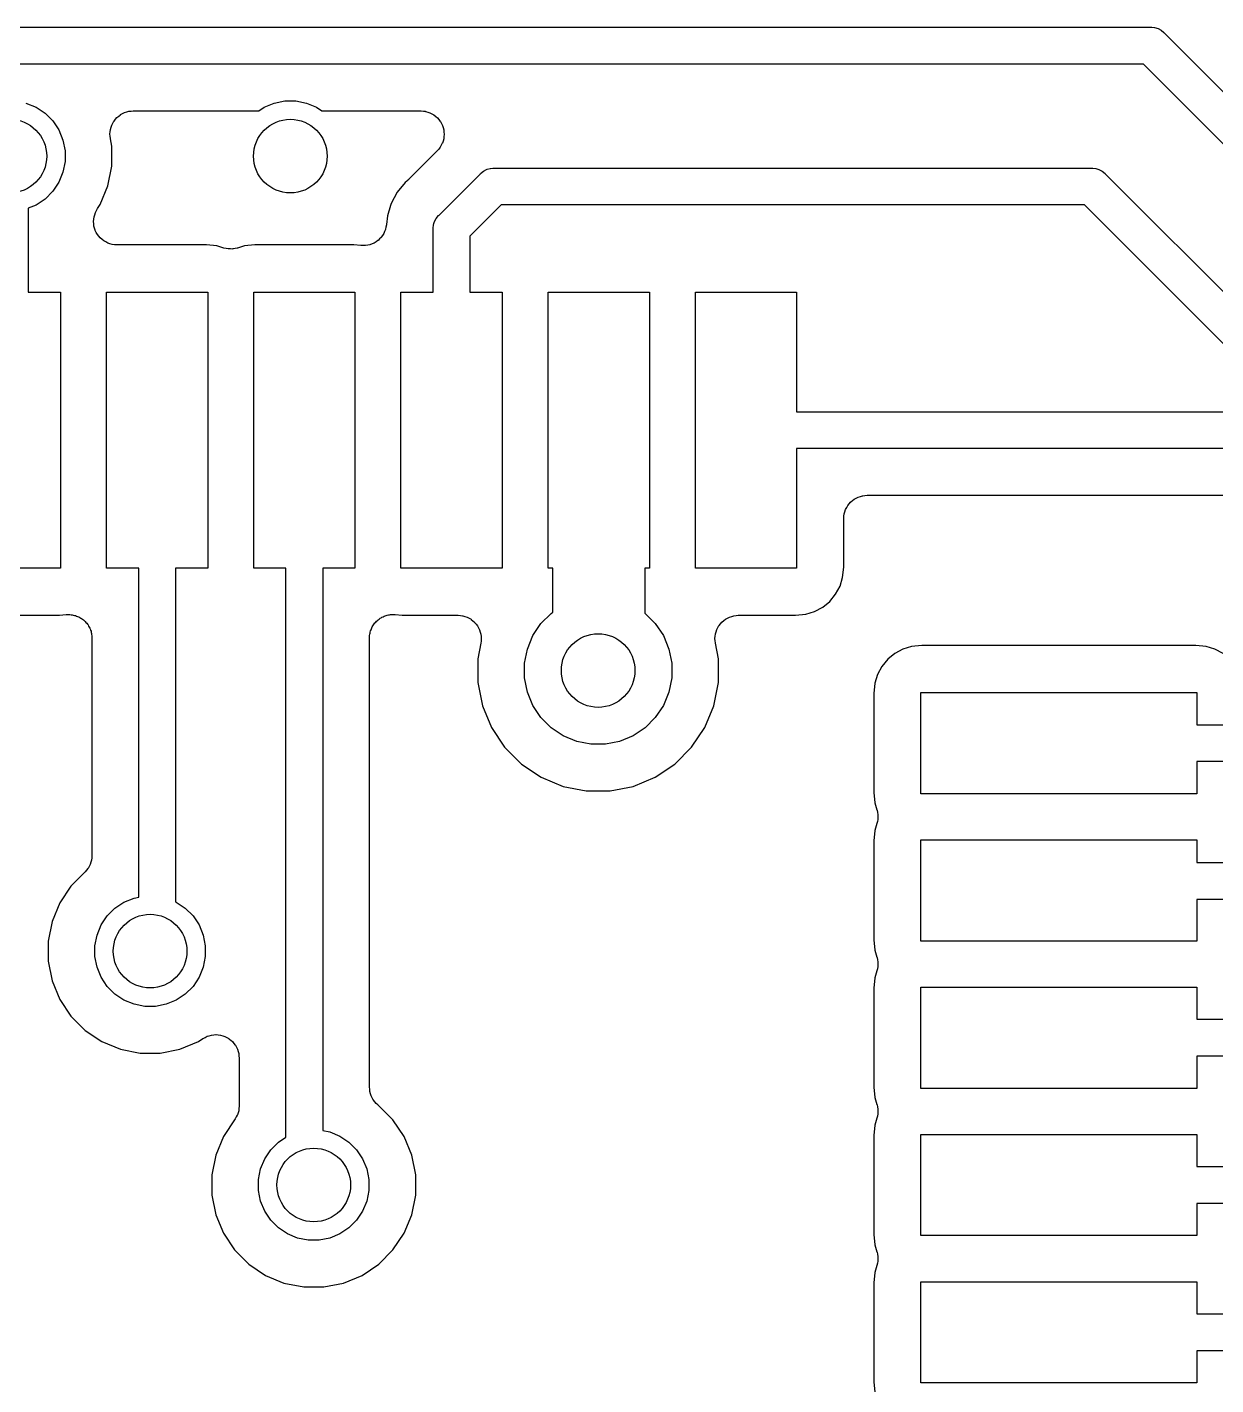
# Model space of a CAD drawing. Extents: x 49 to 143, y -158 to -38.
# Drawn here: x 96.23 to 102.69, y -93.03 to -85.66 of the extents above; entities that cross this region are included whole.
import ezdxf

# ---------------------------------------------------------------- set-up
doc = ezdxf.new("R2010")
doc.units = 0
doc.layers.add('BLACK', color=7, linetype='CONTINUOUS')

msp = doc.modelspace()

# ---------------------------------------------------------------- linework, layer by layer
at = {"layer": 'BLACK', "linetype": 'CONTINUOUS'}
for p, q in [((95.7289, -85.66), (102.334, -85.66)), ((102.334, -85.66), (102.339, -85.6595)), ((102.339, -85.6595), (102.344, -85.66)), ((102.344, -85.66), (102.344, -85.66)), ((102.344, -85.66), (102.359, -85.6614)), ((102.359, -85.6614), (102.378, -85.6672)), ((102.378, -85.6672), (102.395, -85.6765)), ((102.395, -85.6765), (102.41, -85.6889)), ((102.41, -85.6889), (102.413, -85.6928)), ((102.413, -85.6928), (102.941, -86.22)), ((102.298, -85.86), (95.7654, -85.86)), ((102.825, -86.3872), (102.298, -85.86)), ((96.2265, -86.0715), (96.2811, -86.0941)), ((96.2811, -86.0941), (96.3302, -86.127)), ((96.3302, -86.127), (96.372, -86.1688)), ((96.74, -86.1348), (96.7506, -86.1292)), ((96.7506, -86.1292), (96.7613, -86.1236)), ((96.7613, -86.1236), (96.7616, -86.1235)), ((96.7616, -86.1235), (96.762, -86.1233)), ((96.762, -86.1233), (96.7736, -86.1199)), ((96.7736, -86.1199), (96.785, -86.1164)), ((96.785, -86.1164), (96.7854, -86.1164)), ((96.7854, -86.1164), (96.7858, -86.1163)), ((96.7858, -86.1163), (96.7978, -86.1152)), ((96.7978, -86.1152), (96.8097, -86.114)), ((96.8097, -86.114), (97.4912, -86.114)), ((97.4912, -86.114), (97.5209, -86.0941)), ((97.5209, -86.0941), (97.5755, -86.0715)), ((97.5755, -86.0715), (97.6335, -86.06)), ((97.6335, -86.06), (97.6925, -86.06)), ((97.6925, -86.06), (97.7505, -86.0715)), ((97.7505, -86.0715), (97.8051, -86.0941)), ((97.8051, -86.0941), (97.8348, -86.114)), ((97.8348, -86.114), (98.3718, -86.114)), ((98.3718, -86.114), (98.3731, -86.114)), ((98.3731, -86.114), (98.3731, -86.114)), ((98.3731, -86.114), (98.3731, -86.114)), ((98.3731, -86.114), (98.3735, -86.114)), ((98.3735, -86.114), (98.3858, -86.1154)), ((98.3858, -86.1154), (98.3977, -86.1167)), ((98.3977, -86.1167), (98.3979, -86.1167)), ((98.3979, -86.1167), (98.3982, -86.1168)), ((98.3982, -86.1168), (98.4098, -86.1205)), ((98.4098, -86.1205), (98.4214, -86.1241)), ((98.4214, -86.1241), (98.4216, -86.1242)), ((98.4216, -86.1242), (98.4218, -86.1243)), ((98.4218, -86.1243), (98.4326, -86.1302)), ((96.372, -86.1688), (96.4049, -86.2179)), ((96.689, -86.2033), (96.6926, -86.1918)), ((96.6926, -86.1918), (96.6928, -86.1914)), ((96.6928, -86.1914), (96.6929, -86.1911)), ((96.6929, -86.1911), (96.6987, -86.1806)), ((96.6987, -86.1806), (96.7044, -86.17)), ((96.7044, -86.17), (96.7046, -86.1697)), ((96.7046, -86.1697), (96.7048, -86.1693)), ((96.7048, -86.1693), (96.7126, -86.1601)), ((96.7126, -86.1601), (96.7202, -86.1509)), ((96.7202, -86.1509), (96.7205, -86.1506)), ((96.7205, -86.1506), (96.7207, -86.1503)), ((96.7207, -86.1503), (96.7301, -86.1428)), ((96.7301, -86.1428), (96.7394, -86.1352)), ((96.7394, -86.1352), (96.7397, -86.135)), ((96.7397, -86.135), (96.74, -86.1348)), ((98.4326, -86.1302), (98.4431, -86.136)), ((98.4431, -86.136), (98.4433, -86.1361)), ((98.4433, -86.1361), (98.4435, -86.1362)), ((98.4435, -86.1362), (98.4529, -86.1441)), ((98.4529, -86.1441), (98.4622, -86.1518)), ((98.4622, -86.1518), (98.4623, -86.152)), ((98.4623, -86.152), (98.4625, -86.1521)), ((98.4625, -86.1521), (98.4701, -86.1616)), ((98.4701, -86.1616), (98.4778, -86.1711)), ((98.4778, -86.1711), (98.4779, -86.1713)), ((98.4779, -86.1713), (98.478, -86.1715)), ((98.478, -86.1715), (98.4837, -86.1822)), ((98.4837, -86.1822), (98.4894, -86.193)), ((98.4894, -86.193), (98.4894, -86.1932)), ((98.4894, -86.1932), (98.4895, -86.1934)), ((98.4895, -86.1934), (98.493, -86.2051)), ((96.4049, -86.2179), (96.4275, -86.2725)), ((96.4275, -86.2725), (96.439, -86.3305)), ((96.6827, -86.2393), (96.684, -86.2274)), ((96.6827, -86.2397), (96.6827, -86.2393)), ((96.6827, -86.2401), (96.6827, -86.2397)), ((96.6838, -86.252), (96.6827, -86.2401)), ((96.6848, -86.264), (96.6838, -86.252)), ((96.684, -86.2274), (96.6853, -86.2155)), ((96.6849, -86.2648), (96.6848, -86.264)), ((96.6851, -86.2658), (96.6849, -86.2648)), ((96.6849, -86.2648), (96.6849, -86.2648)), ((96.6849, -86.2648), (96.6849, -86.2648)), ((96.693, -86.3054), (96.6851, -86.2658)), ((96.6853, -86.2155), (96.6854, -86.2151)), ((96.6854, -86.2147), (96.689, -86.2033)), ((96.6854, -86.2151), (96.6854, -86.2147)), ((98.4962, -86.2665), (98.4926, -86.2782)), ((98.493, -86.2051), (98.4964, -86.2168)), ((98.4963, -86.2661), (98.4962, -86.2663)), ((98.4962, -86.2663), (98.4962, -86.2665)), ((98.4975, -86.254), (98.4963, -86.2661)), ((98.4964, -86.2168), (98.4965, -86.217)), ((98.4965, -86.217), (98.4965, -86.2172)), ((98.4965, -86.2172), (98.4976, -86.2294)), ((98.4988, -86.2419), (98.4975, -86.254)), ((98.4976, -86.2294), (98.4988, -86.2414)), ((98.4988, -86.2414), (98.4987, -86.2417)), ((98.4987, -86.2417), (98.4988, -86.2419)), ((96.439, -86.3305), (96.439, -86.3895)), ((96.693, -86.4146), (96.693, -86.3054)), ((98.4616, -86.3308), (98.3054, -86.487)), ((98.4693, -86.3214), (98.4616, -86.3308)), ((98.4771, -86.312), (98.4693, -86.3214)), ((98.4772, -86.3118), (98.4771, -86.312)), ((98.4773, -86.3116), (98.4772, -86.3118)), ((98.483, -86.3011), (98.4773, -86.3116)), ((98.4888, -86.2902), (98.483, -86.3011)), ((98.4889, -86.29), (98.4888, -86.2902)), ((98.489, -86.2898), (98.4889, -86.29)), ((98.4926, -86.2782), (98.489, -86.2898)), ((96.439, -86.3895), (96.4275, -86.4475)), ((96.6717, -86.5216), (96.693, -86.4146)), ((96.4275, -86.4475), (96.4049, -86.5021)), ((98.2962, -86.4953), (98.2875, -86.5025)), ((98.2999, -86.4916), (98.2962, -86.4953)), ((98.3041, -86.4882), (98.2999, -86.4916)), ((98.3054, -86.487), (98.3041, -86.4882)), ((98.4718, -86.6798), (98.6938, -86.4578)), ((98.6938, -86.4578), (98.6969, -86.454)), ((98.6969, -86.454), (98.7122, -86.4415)), ((98.7122, -86.4415), (98.7295, -86.4322)), ((98.7295, -86.4322), (98.7329, -86.4312)), ((98.7329, -86.4312), (98.7484, -86.4265)), ((98.7484, -86.4265), (98.7502, -86.4263)), ((98.7502, -86.4263), (98.7631, -86.425)), ((98.7631, -86.425), (98.768, -86.4245)), ((98.7631, -86.425), (98.7631, -86.425)), ((98.768, -86.4245), (98.7729, -86.425)), ((98.7729, -86.425), (102.014, -86.425)), ((102.014, -86.425), (102.019, -86.4245)), ((102.019, -86.4245), (102.024, -86.425)), ((102.024, -86.425), (102.024, -86.425)), ((102.024, -86.425), (102.039, -86.4265)), ((102.039, -86.4265), (102.057, -86.4322)), ((102.057, -86.4322), (102.075, -86.4415)), ((102.075, -86.4415), (102.09, -86.454)), ((102.09, -86.454), (102.093, -86.4578)), ((102.093, -86.4578), (102.855, -87.22)), ((96.372, -86.5512), (96.3302, -86.593)), ((96.4049, -86.5021), (96.372, -86.5512)), ((96.6299, -86.6224), (96.6717, -86.5216)), ((98.2432, -86.5564), (98.2104, -86.6179)), ((98.2875, -86.5025), (98.2432, -86.5564)), ((96.2811, -86.6259), (96.239, -86.6433)), ((96.239, -86.6433), (96.239, -87.0982)), ((96.3302, -86.593), (96.2811, -86.6259)), ((96.6093, -86.6554), (96.615, -86.6448)), ((96.615, -86.6448), (96.6299, -86.6224)), ((98.2072, -86.6284), (98.1901, -86.6846)), ((98.2104, -86.6179), (98.2072, -86.6284)), ((98.2072, -86.6284), (98.2072, -86.6284)), ((98.8094, -86.625), (98.639, -86.7954)), ((101.978, -86.625), (98.8094, -86.625)), ((102.74, -87.3872), (101.978, -86.625)), ((96.5936, -86.7145), (96.5949, -86.7024)), ((96.5936, -86.7147), (96.5936, -86.7145)), ((96.5936, -86.715), (96.5936, -86.7147)), ((96.5947, -86.7271), (96.5936, -86.715)), ((96.5949, -86.7024), (96.5961, -86.6904)), ((96.5961, -86.6904), (96.5962, -86.6901)), ((96.5962, -86.6898), (96.5998, -86.6782)), ((96.5962, -86.6901), (96.5962, -86.6898)), ((96.5998, -86.6782), (96.6033, -86.6667)), ((96.6033, -86.6667), (96.6034, -86.6664)), ((96.6034, -86.6664), (96.6035, -86.6661)), ((96.6035, -86.6661), (96.6093, -86.6554)), ((98.1901, -86.6846), (98.1854, -86.7322)), ((98.443, -86.726), (98.4462, -86.7155)), ((98.4462, -86.7155), (98.4555, -86.6982)), ((98.4555, -86.6982), (98.4679, -86.6829)), ((98.4679, -86.6829), (98.4718, -86.6798)), ((96.5958, -86.7392), (96.5947, -86.7271)), ((96.5959, -86.7394), (96.5958, -86.7392)), ((96.5959, -86.7397), (96.5959, -86.7394)), ((96.5994, -86.7513), (96.5959, -86.7397)), ((96.6028, -86.7629), (96.5994, -86.7513)), ((96.603, -86.7632), (96.6028, -86.7629)), ((96.603, -86.7634), (96.603, -86.7632)), ((96.6087, -86.7741), (96.603, -86.7634)), ((96.6143, -86.7849), (96.6087, -86.7741)), ((96.6145, -86.7851), (96.6143, -86.7849)), ((96.6146, -86.7854), (96.6145, -86.7851)), ((96.6223, -86.7948), (96.6146, -86.7854)), ((98.1636, -86.7908), (98.1569, -86.8008)), ((98.1703, -86.781), (98.1636, -86.7908)), ((98.1705, -86.7806), (98.1703, -86.781)), ((98.1707, -86.7802), (98.1705, -86.7806)), ((98.1754, -86.7693), (98.1707, -86.7802)), ((98.1801, -86.7582), (98.1754, -86.7693)), ((98.1802, -86.7578), (98.1801, -86.7582)), ((98.1803, -86.7574), (98.1802, -86.7578)), ((98.1827, -86.7458), (98.1803, -86.7574)), ((98.1852, -86.734), (98.1827, -86.7458)), ((98.1853, -86.7332), (98.1852, -86.734)), ((98.1854, -86.7322), (98.1853, -86.7331)), ((98.1853, -86.7331), (98.1853, -86.7331)), ((98.1853, -86.7331), (98.1853, -86.7332)), ((98.4385, -86.754), (98.439, -86.7491)), ((98.439, -86.7589), (98.4385, -86.754)), ((98.439, -86.7491), (98.4404, -86.7344)), ((98.439, -86.7491), (98.439, -86.7491)), ((98.439, -87.0982), (98.439, -86.7589)), ((98.4404, -86.7344), (98.4405, -86.7343)), ((98.4405, -86.7343), (98.443, -86.726)), ((96.6299, -86.8042), (96.6223, -86.7948)), ((96.6301, -86.8044), (96.6299, -86.8042)), ((96.6302, -86.8046), (96.6301, -86.8044)), ((96.6396, -86.8124), (96.6302, -86.8046)), ((96.6488, -86.8201), (96.6396, -86.8124)), ((96.6491, -86.8203), (96.6488, -86.8201)), ((96.6493, -86.8205), (96.6491, -86.8203)), ((96.6599, -86.8262), (96.6493, -86.8205)), ((96.6706, -86.8321), (96.6599, -86.8262)), ((96.6708, -86.8322), (96.6706, -86.8321)), ((96.6711, -86.8323), (96.6708, -86.8322)), ((96.6825, -86.8359), (96.6711, -86.8323)), ((96.6942, -86.8396), (96.6825, -86.8359)), ((96.6945, -86.8396), (96.6942, -86.8396)), ((96.6947, -86.8397), (96.6945, -86.8396)), ((96.7066, -86.841), (96.6947, -86.8397)), ((96.7188, -86.8423), (96.7066, -86.841)), ((96.7193, -86.8423), (96.7188, -86.8423)), ((96.7194, -86.8424), (96.7193, -86.8423)), ((96.7206, -86.8424), (96.7194, -86.8423)), ((96.7194, -86.8423), (96.7194, -86.8424)), ((97.2078, -86.8424), (96.7206, -86.8424)), ((97.2638, -86.8479), (97.2078, -86.8424)), ((97.3021, -86.8595), (97.2638, -86.8479)), ((97.3136, -86.8618), (97.3021, -86.8595)), ((97.325, -86.8642), (97.3136, -86.8618)), ((97.3257, -86.8642), (97.325, -86.8642)), ((97.3264, -86.8644), (97.3257, -86.8642)), ((97.3381, -86.8644), (97.3264, -86.8644)), ((97.3498, -86.8645), (97.3381, -86.8644)), ((97.3505, -86.8644), (97.3498, -86.8645)), ((97.3512, -86.8644), (97.3505, -86.8644)), ((97.3627, -86.8621), (97.3512, -86.8644)), ((97.3742, -86.86), (97.3627, -86.8621)), ((97.3755, -86.8596), (97.3742, -86.86)), ((97.3756, -86.8596), (97.3755, -86.8596)), ((97.3755, -86.8596), (97.3755, -86.8596)), ((97.3759, -86.8595), (97.3756, -86.8596)), ((97.4142, -86.8479), (97.3759, -86.8595)), ((97.4702, -86.8424), (97.4142, -86.8479)), ((98.0078, -86.8424), (97.4702, -86.8424)), ((98.0466, -86.8462), (98.0078, -86.8424)), ((98.0586, -86.8462), (98.0466, -86.8462)), ((98.0705, -86.8463), (98.0586, -86.8462)), ((98.0709, -86.8462), (98.0705, -86.8463)), ((98.0714, -86.8462), (98.0709, -86.8462)), ((98.0832, -86.8439), (98.0714, -86.8462)), ((98.0948, -86.8416), (98.0832, -86.8439)), ((98.0953, -86.8415), (98.0948, -86.8416)), ((98.0957, -86.8414), (98.0953, -86.8415)), ((98.1067, -86.8368), (98.0957, -86.8414)), ((98.1178, -86.8324), (98.1067, -86.8368)), ((98.1182, -86.8321), (98.1178, -86.8324)), ((98.1186, -86.832), (98.1182, -86.8321)), ((98.1285, -86.8254), (98.1186, -86.832)), ((98.1386, -86.8188), (98.1285, -86.8254)), ((98.1389, -86.8185), (98.1386, -86.8188)), ((98.1393, -86.8182), (98.1389, -86.8185)), ((98.1478, -86.8098), (98.1393, -86.8182)), ((98.1563, -86.8015), (98.1478, -86.8098)), ((98.1565, -86.8011), (98.1563, -86.8015)), ((98.1569, -86.8008), (98.1565, -86.8011)), ((98.639, -86.7954), (98.639, -87.0982)), ((96.239, -87.0982), (96.414, -87.0982)), ((96.414, -87.0982), (96.414, -88.5982)), ((96.664, -88.5982), (96.664, -87.0982)), ((96.664, -87.0982), (97.214, -87.0982)), ((97.214, -87.0982), (97.214, -88.5982)), ((97.464, -88.5982), (97.464, -87.0982)), ((97.464, -87.0982), (98.014, -87.0982)), ((98.014, -87.0982), (98.014, -88.5982)), ((98.264, -88.5982), (98.264, -87.0982)), ((98.264, -87.0982), (98.439, -87.0982)), ((98.639, -87.0982), (98.814, -87.0982)), ((98.814, -87.0982), (98.814, -88.5982)), ((99.064, -88.5982), (99.064, -87.0982)), ((99.064, -87.0982), (99.614, -87.0982)), ((99.614, -87.0982), (99.614, -88.5982)), ((99.864, -88.5982), (99.864, -87.0982)), ((99.864, -87.0982), (100.414, -87.0982)), ((100.414, -87.0982), (100.414, -87.7482)), ((100.414, -87.7482), (117.942, -87.7482)), ((117.906, -87.9482), (100.414, -87.9482)), ((100.414, -87.9482), (100.414, -88.5982)), ((100.686, -88.2687), (100.692, -88.2582)), ((100.692, -88.2574), (100.7, -88.2483)), ((100.692, -88.2578), (100.692, -88.2574)), ((100.692, -88.2582), (100.692, -88.2578)), ((100.7, -88.2483), (100.707, -88.2391)), ((100.707, -88.2391), (100.708, -88.2388)), ((100.708, -88.2385), (100.717, -88.231)), ((100.708, -88.2388), (100.708, -88.2385)), ((100.717, -88.231), (100.727, -88.2234)), ((100.727, -88.2229), (100.738, -88.2174)), ((100.727, -88.2232), (100.727, -88.2229)), ((100.727, -88.2234), (100.727, -88.2232)), ((100.738, -88.2174), (100.748, -88.2118)), ((100.748, -88.2118), (100.749, -88.2117)), ((100.749, -88.2114), (100.761, -88.2081)), ((100.749, -88.2117), (100.749, -88.2114)), ((100.761, -88.2081), (100.772, -88.2046)), ((100.772, -88.2046), (100.773, -88.2046)), ((100.773, -88.2044), (100.785, -88.2034)), ((100.773, -88.2046), (100.773, -88.2044)), ((100.785, -88.2034), (100.797, -88.2022)), ((100.797, -88.2022), (117.748, -88.2022)), ((100.67, -88.3274), (100.671, -88.3155)), ((100.67, -88.3283), (100.67, -88.3274)), ((100.67, -88.3292), (100.67, -88.3283)), ((100.67, -88.3283), (100.67, -88.3283)), ((100.67, -88.3283), (100.67, -88.3283)), ((100.67, -88.592), (100.67, -88.3292)), ((100.671, -88.3155), (100.672, -88.3037)), ((100.672, -88.3037), (100.673, -88.3032)), ((100.673, -88.3028), (100.676, -88.2914)), ((100.673, -88.3032), (100.673, -88.3028)), ((100.676, -88.2914), (100.68, -88.28)), ((100.68, -88.2792), (100.686, -88.2687)), ((100.68, -88.2796), (100.68, -88.2792)), ((100.68, -88.28), (100.68, -88.2796)), ((96.414, -88.5982), (95.864, -88.5982)), ((96.839, -88.5982), (96.664, -88.5982)), ((96.839, -90.3845), (96.839, -88.5982)), ((97.214, -88.5982), (97.039, -88.5982)), ((97.039, -88.5982), (97.039, -90.4104)), ((97.639, -88.5982), (97.464, -88.5982)), ((97.639, -91.6881), (97.639, -88.5982)), ((98.014, -88.5982), (97.839, -88.5982)), ((97.839, -88.5982), (97.839, -91.6519)), ((98.814, -88.5982), (98.264, -88.5982)), ((99.089, -88.5982), (99.064, -88.5982)), ((99.089, -88.8376), (99.089, -88.5982)), ((99.614, -88.5982), (99.589, -88.5982)), ((99.589, -88.5982), (99.589, -88.8423)), ((100.414, -88.5982), (99.864, -88.5982)), ((100.664, -88.648), (100.67, -88.592)), ((100.626, -88.74), (100.65, -88.6959)), ((100.65, -88.6959), (100.664, -88.648)), ((100.556, -88.8104), (100.594, -88.7787)), ((100.594, -88.7787), (100.626, -88.74)), ((95.8702, -88.854), (96.4078, -88.854)), ((96.4078, -88.854), (96.4456, -88.8503)), ((96.4456, -88.8503), (96.4473, -88.8502)), ((96.4473, -88.8502), (96.4531, -88.8502)), ((96.4531, -88.8502), (96.4589, -88.8497)), ((96.4589, -88.8497), (96.4655, -88.8504)), ((96.4655, -88.8504), (96.4721, -88.8505)), ((96.4721, -88.8505), (96.4778, -88.8517)), ((96.4778, -88.8517), (96.4835, -88.8523)), ((96.4835, -88.8523), (96.4899, -88.8543)), ((96.4899, -88.8543), (96.4963, -88.8556)), ((96.4963, -88.8556), (96.5017, -88.8579)), ((96.5017, -88.8579), (96.5072, -88.8596)), ((98.1724, -88.859), (98.178, -88.8573)), ((98.178, -88.8573), (98.1833, -88.8551)), ((98.1833, -88.8551), (98.1899, -88.8538)), ((98.1899, -88.8538), (98.1962, -88.852)), ((98.1962, -88.852), (98.202, -88.8514)), ((98.202, -88.8514), (98.2077, -88.8503)), ((98.2077, -88.8503), (98.2143, -88.8503)), ((98.2143, -88.8503), (98.2209, -88.8497)), ((98.2209, -88.8497), (98.2266, -88.8503)), ((98.2266, -88.8503), (98.2324, -88.8503)), ((98.2324, -88.8503), (98.2702, -88.854)), ((98.2702, -88.854), (98.5736, -88.854)), ((98.5736, -88.854), (98.5746, -88.8541)), ((98.5746, -88.8541), (98.5746, -88.854)), ((98.5746, -88.854), (98.5746, -88.8541)), ((98.5746, -88.8541), (98.5754, -88.8541)), ((98.5754, -88.8541), (98.5874, -88.8554)), ((98.5874, -88.8554), (98.5992, -88.8567)), ((98.5992, -88.8567), (98.5996, -88.8568)), ((98.5996, -88.8568), (98.6, -88.8568)), ((98.6, -88.8568), (98.6115, -88.8605)), ((99.0248, -88.899), (99.0805, -88.8433)), ((99.0805, -88.8433), (99.089, -88.8376)), ((99.589, -88.8423), (99.5905, -88.8433)), ((99.5905, -88.8433), (99.6462, -88.899)), ((100.061, -88.8599), (100.073, -88.8565)), ((100.073, -88.8563), (100.086, -88.8552)), ((100.073, -88.8564), (100.073, -88.8563)), ((100.073, -88.8565), (100.073, -88.8564)), ((100.086, -88.8552), (100.097, -88.854)), ((100.097, -88.854), (100.408, -88.854)), ((100.408, -88.854), (100.464, -88.8485)), ((100.464, -88.8485), (100.512, -88.834)), ((100.512, -88.834), (100.556, -88.8104)), ((96.5072, -88.8596), (96.513, -88.8628)), ((96.513, -88.8628), (96.5191, -88.8654)), ((96.5191, -88.8654), (96.5239, -88.8687)), ((96.5239, -88.8687), (96.529, -88.8714)), ((96.529, -88.8714), (96.5341, -88.8756)), ((96.5341, -88.8756), (96.5396, -88.8794)), ((96.5396, -88.8794), (96.5436, -88.8835)), ((96.5436, -88.8835), (96.5481, -88.8872)), ((96.5481, -88.8872), (96.5523, -88.8924)), ((96.5523, -88.8924), (96.5569, -88.8971)), ((96.5569, -88.8971), (96.5601, -88.9019)), ((96.5601, -88.9019), (96.5638, -88.9064)), ((96.5638, -88.9064), (96.5669, -88.9123)), ((96.5669, -88.9123), (96.5705, -88.9178)), ((96.5705, -88.9178), (96.5727, -88.9232)), ((96.5727, -88.9232), (96.5754, -88.9283)), ((96.5754, -88.9283), (96.5773, -88.9347)), ((98.1013, -88.933), (98.1033, -88.9267)), ((98.1033, -88.9267), (98.1061, -88.9216)), ((98.1061, -88.9216), (98.1083, -88.9163)), ((98.1083, -88.9163), (98.112, -88.9108)), ((98.112, -88.9108), (98.1152, -88.905)), ((98.1152, -88.905), (98.1189, -88.9005)), ((98.1189, -88.9005), (98.1222, -88.8957)), ((98.1222, -88.8957), (98.1269, -88.891)), ((98.1269, -88.891), (98.1311, -88.886)), ((98.1311, -88.886), (98.1357, -88.8823)), ((98.1357, -88.8823), (98.1398, -88.8783)), ((98.1398, -88.8783), (98.1453, -88.8746)), ((98.1453, -88.8746), (98.1505, -88.8704)), ((98.1505, -88.8704), (98.1556, -88.8678)), ((98.1556, -88.8678), (98.1604, -88.8645)), ((98.1604, -88.8645), (98.1666, -88.862)), ((98.1666, -88.862), (98.1724, -88.859)), ((98.6115, -88.8605), (98.6229, -88.864)), ((98.6229, -88.864), (98.6233, -88.8642)), ((98.6233, -88.8642), (98.6236, -88.8643)), ((98.6236, -88.8643), (98.6342, -88.8701)), ((98.6342, -88.8701), (98.6447, -88.8758)), ((98.6447, -88.8758), (98.645, -88.8761)), ((98.645, -88.8761), (98.6454, -88.8763)), ((98.6454, -88.8763), (98.6546, -88.884)), ((98.6546, -88.884), (98.6638, -88.8916)), ((98.6638, -88.8916), (98.664, -88.8919)), ((98.664, -88.8919), (98.6643, -88.8922)), ((98.6643, -88.8922), (98.6719, -88.9016)), ((98.6719, -88.9016), (98.6794, -88.9109)), ((98.6794, -88.9109), (98.6796, -88.9112)), ((98.6796, -88.9112), (98.6799, -88.9115)), ((98.6799, -88.9115), (98.6855, -88.9222)), ((98.6855, -88.9222), (98.6911, -88.9327)), ((98.981, -88.9645), (99.0248, -88.899)), ((99.6462, -88.899), (99.69, -88.9645)), ((99.9803, -88.9318), (99.9805, -88.9315)), ((99.9805, -88.9315), (99.9806, -88.9311)), ((99.9806, -88.9311), (99.9864, -88.9206)), ((99.9864, -88.9206), (99.9921, -88.91)), ((99.9921, -88.91), (99.9924, -88.9097)), ((99.9924, -88.9097), (99.9925, -88.9094)), ((99.9925, -88.9094), (100, -88.9002)), ((100, -88.9002), (100.008, -88.8909)), ((100.008, -88.8904), (100.018, -88.8829)), ((100.008, -88.8907), (100.008, -88.8904)), ((100.008, -88.8909), (100.008, -88.8907)), ((100.018, -88.8829), (100.027, -88.8753)), ((100.027, -88.8751), (100.028, -88.8748)), ((100.027, -88.8753), (100.027, -88.8751)), ((100.028, -88.8748), (100.038, -88.8693)), ((100.038, -88.8693), (100.049, -88.8636)), ((100.049, -88.8635), (100.05, -88.8633)), ((100.049, -88.8636), (100.049, -88.8635)), ((100.05, -88.8633), (100.061, -88.8599)), ((96.5773, -88.9347), (96.5798, -88.9408)), ((96.5798, -88.9408), (96.5809, -88.9465)), ((96.5809, -88.9465), (96.5826, -88.952)), ((96.5826, -88.952), (96.5832, -88.9586)), ((96.5832, -88.9586), (96.5845, -88.9651)), ((96.5845, -88.9651), (96.5844, -88.9709)), ((96.5844, -88.9709), (96.585, -88.9767)), ((96.585, -88.9767), (96.585, -90.1579)), ((98.093, -88.9749), (98.0937, -88.9692)), ((98.093, -88.9767), (98.093, -88.9749)), ((98.093, -91.4163), (98.093, -88.9767)), ((98.0937, -88.9634), (98.095, -88.9569)), ((98.0937, -88.9692), (98.0937, -88.9634)), ((98.095, -88.9569), (98.0958, -88.9503)), ((98.0958, -88.9503), (98.0975, -88.9448)), ((98.0975, -88.9448), (98.0987, -88.9391)), ((98.0987, -88.9391), (98.1013, -88.933)), ((98.6911, -88.9327), (98.6912, -88.9331)), ((98.6912, -88.9331), (98.6914, -88.9335)), ((98.6914, -88.9335), (98.6947, -88.945)), ((98.6947, -88.945), (98.6982, -88.9565)), ((98.6982, -88.9565), (98.6982, -88.9569)), ((98.6982, -88.9569), (98.6984, -88.9572)), ((98.6993, -88.9939), (98.6982, -89.0058)), ((98.6984, -88.9572), (98.6994, -88.9692)), ((98.7006, -88.9819), (98.6993, -88.9939)), ((98.6994, -88.9692), (98.7006, -88.9812)), ((98.7006, -88.9812), (98.7006, -88.9815)), ((98.7006, -88.9815), (98.7006, -88.9819)), ((98.9509, -89.0373), (98.981, -88.9645)), ((99.69, -88.9645), (99.7201, -89.0373)), ((99.9704, -88.9794), (99.9717, -88.9675)), ((99.9704, -88.9798), (99.9704, -88.9794)), ((99.9704, -88.9802), (99.9704, -88.9798)), ((99.9715, -88.992), (99.9704, -88.9802)), ((99.9725, -89.0041), (99.9715, -88.992)), ((99.9717, -88.9675), (99.973, -88.9555)), ((99.9726, -89.0048), (99.9725, -89.0041)), ((99.9727, -89.0049), (99.9726, -89.0048)), ((99.9726, -89.0048), (99.9726, -89.0048)), ((99.9728, -89.0058), (99.9727, -89.0049)), ((99.973, -88.9555), (99.9731, -88.9551)), ((99.9731, -88.9551), (99.9732, -88.9547)), ((99.9732, -88.9547), (99.9767, -88.9434)), ((99.9767, -88.9434), (99.9803, -88.9318)), ((98.6982, -89.0058), (98.6815, -89.0896)), ((98.9355, -89.1146), (98.9509, -89.0373)), ((99.7201, -89.0373), (99.7355, -89.1146)), ((99.9895, -89.0896), (99.9728, -89.0058)), ((100.947, -89.061), (100.909, -89.0927)), ((100.991, -89.0374), (100.947, -89.061)), ((101.039, -89.0229), (100.991, -89.0374)), ((101.095, -89.0174), (101.039, -89.0229)), ((102.583, -89.0174), (101.095, -89.0174)), ((102.639, -89.0229), (102.583, -89.0174)), ((102.687, -89.0374), (102.639, -89.0229)), ((102.731, -89.061), (102.687, -89.0374)), ((98.6815, -89.0896), (98.6815, -89.2184)), ((98.9355, -89.1934), (98.9355, -89.1146)), ((99.7355, -89.1146), (99.7355, -89.1934)), ((99.9895, -89.2184), (99.9895, -89.0896)), ((100.877, -89.1314), (100.853, -89.1755)), ((100.909, -89.0927), (100.877, -89.1314)), ((98.6815, -89.2184), (98.7066, -89.3448)), ((98.9509, -89.2707), (98.9355, -89.1934)), ((99.7355, -89.1934), (99.7201, -89.2707)), ((99.9644, -89.3448), (99.9895, -89.2184)), ((100.839, -89.2234), (100.833, -89.2794)), ((100.853, -89.1755), (100.839, -89.2234)), ((98.981, -89.3435), (98.9509, -89.2707)), ((99.7201, -89.2707), (99.69, -89.3435)), ((100.833, -89.2794), (100.833, -89.817)), ((101.089, -89.8232), (101.089, -89.2732)), ((101.089, -89.2732), (102.589, -89.2732)), ((102.589, -89.2732), (102.589, -89.4482)), ((98.7066, -89.3448), (98.7559, -89.4638)), ((99.0248, -89.409), (98.981, -89.3435)), ((99.69, -89.3435), (99.6462, -89.409)), ((99.9151, -89.4638), (99.9644, -89.3448)), ((99.0805, -89.4647), (99.0248, -89.409)), ((99.6462, -89.409), (99.5905, -89.4647)), ((98.7559, -89.4638), (98.8275, -89.5709)), ((99.146, -89.5085), (99.0805, -89.4647)), ((99.2188, -89.5386), (99.146, -89.5085)), ((99.525, -89.5085), (99.4522, -89.5386)), ((99.5905, -89.4647), (99.525, -89.5085)), ((99.8435, -89.5709), (99.9151, -89.4638)), ((102.589, -89.4482), (110.702, -89.4482)), ((98.8275, -89.5709), (98.9186, -89.662)), ((99.2961, -89.554), (99.2188, -89.5386)), ((99.3749, -89.554), (99.2961, -89.554)), ((99.4522, -89.5386), (99.3749, -89.554)), ((99.7524, -89.662), (99.8435, -89.5709)), ((98.9186, -89.662), (99.0257, -89.7336)), ((99.6453, -89.7336), (99.7524, -89.662)), ((102.784, -89.6482), (102.589, -89.6482)), ((102.589, -89.6482), (102.589, -89.8232)), ((99.0257, -89.7336), (99.1447, -89.7829)), ((99.5263, -89.7829), (99.6453, -89.7336)), ((99.1447, -89.7829), (99.2711, -89.808)), ((99.2711, -89.808), (99.3999, -89.808)), ((99.3999, -89.808), (99.5263, -89.7829)), ((100.833, -89.817), (100.839, -89.873)), ((100.839, -89.873), (100.85, -89.9113)), ((102.589, -89.8232), (101.089, -89.8232)), ((100.85, -89.9113), (100.85, -89.9116)), ((100.85, -89.9116), (100.85, -89.9117)), ((100.85, -89.9117), (100.85, -89.9117)), ((100.85, -89.9117), (100.851, -89.913)), ((100.851, -89.913), (100.853, -89.9245)), ((100.853, -89.9245), (100.855, -89.936)), ((100.855, -89.9622), (100.853, -89.9736)), ((100.855, -89.936), (100.855, -89.9367)), ((100.855, -89.9367), (100.855, -89.9374)), ((100.855, -89.9374), (100.855, -89.9491)), ((100.855, -89.9491), (100.855, -89.9608)), ((100.855, -89.9608), (100.855, -89.9615)), ((100.855, -89.9615), (100.855, -89.9622)), ((100.839, -90.0234), (100.833, -90.0794)), ((100.85, -89.9851), (100.839, -90.0234)), ((100.853, -89.9736), (100.85, -89.9851)), ((100.833, -90.0794), (100.833, -90.617)), ((101.089, -90.6232), (101.089, -90.0732)), ((101.089, -90.0732), (102.589, -90.0732)), ((102.589, -90.0732), (102.589, -90.197)), ((96.5822, -90.1843), (96.5787, -90.1955)), ((96.5823, -90.1837), (96.5822, -90.1843)), ((96.5825, -90.183), (96.5823, -90.1837)), ((96.5837, -90.1714), (96.5825, -90.183)), ((96.585, -90.1597), (96.5837, -90.1714)), ((96.585, -90.1579), (96.585, -90.1583)), ((96.585, -90.1583), (96.585, -90.1584)), ((96.585, -90.1584), (96.585, -90.1584)), ((96.585, -90.1584), (96.585, -90.1597)), ((96.5478, -90.2477), (96.4707, -90.3248)), ((96.5552, -90.2387), (96.5478, -90.2477)), ((96.5628, -90.2297), (96.5552, -90.2387)), ((96.5631, -90.2291), (96.5628, -90.2297)), ((96.5635, -90.2286), (96.5631, -90.2291)), ((96.5691, -90.2183), (96.5635, -90.2286)), ((96.5747, -90.208), (96.5691, -90.2183)), ((96.5749, -90.2073), (96.5747, -90.208)), ((96.5752, -90.2067), (96.5749, -90.2073)), ((96.5787, -90.1955), (96.5752, -90.2067)), ((102.589, -90.197), (103.73, -90.197)), ((96.4707, -90.3248), (96.4101, -90.4156)), ((96.7589, -90.4121), (96.8135, -90.3895)), ((96.8135, -90.3895), (96.839, -90.3845)), ((103.73, -90.397), (102.589, -90.397)), ((102.589, -90.397), (102.589, -90.6232)), ((96.4101, -90.4156), (96.3683, -90.5164)), ((96.668, -90.4868), (96.7098, -90.445)), ((96.7098, -90.445), (96.7589, -90.4121)), ((97.039, -90.4104), (97.0431, -90.4121)), ((97.0431, -90.4121), (97.0922, -90.445)), ((97.0922, -90.445), (97.134, -90.4868)), ((96.3683, -90.5164), (96.347, -90.6234)), ((96.6125, -90.5905), (96.6351, -90.5359)), ((96.6351, -90.5359), (96.668, -90.4868)), ((97.134, -90.4868), (97.1669, -90.5359)), ((97.1669, -90.5359), (97.1895, -90.5905)), ((96.347, -90.6234), (96.347, -90.7326)), ((96.601, -90.6485), (96.6125, -90.5905)), ((97.1895, -90.5905), (97.201, -90.6485)), ((100.833, -90.617), (100.839, -90.673)), ((102.589, -90.6232), (101.089, -90.6232)), ((96.601, -90.7075), (96.601, -90.6485)), ((97.201, -90.6485), (97.201, -90.7075)), ((100.839, -90.673), (100.85, -90.7113)), ((96.347, -90.7326), (96.3683, -90.8396)), ((96.6125, -90.7655), (96.601, -90.7075)), ((96.6351, -90.8201), (96.6125, -90.7655)), ((97.1895, -90.7655), (97.1669, -90.8201)), ((97.201, -90.7075), (97.1895, -90.7655)), ((100.85, -90.7113), (100.85, -90.7116)), ((100.85, -90.7116), (100.85, -90.7117)), ((100.85, -90.7117), (100.85, -90.7117)), ((100.85, -90.7117), (100.851, -90.713)), ((100.853, -90.7736), (100.85, -90.7851)), ((100.851, -90.713), (100.853, -90.7245)), ((100.853, -90.7245), (100.855, -90.736)), ((100.855, -90.7622), (100.853, -90.7736)), ((100.855, -90.736), (100.855, -90.7367)), ((100.855, -90.7367), (100.855, -90.7374)), ((100.855, -90.7374), (100.855, -90.7491)), ((100.855, -90.7491), (100.855, -90.7608)), ((100.855, -90.7608), (100.855, -90.7615)), ((100.855, -90.7615), (100.855, -90.7622)), ((96.3683, -90.8396), (96.4101, -90.9404)), ((96.668, -90.8692), (96.6351, -90.8201)), ((97.1669, -90.8201), (97.134, -90.8692)), ((100.839, -90.8234), (100.833, -90.8794)), ((100.85, -90.7851), (100.839, -90.8234)), ((96.7098, -90.911), (96.668, -90.8692)), ((96.7589, -90.9439), (96.7098, -90.911)), ((97.0922, -90.911), (97.0431, -90.9439)), ((97.134, -90.8692), (97.0922, -90.911)), ((100.833, -90.8794), (100.833, -91.417)), ((101.089, -91.4232), (101.089, -90.8732)), ((101.089, -90.8732), (102.589, -90.8732)), ((102.589, -90.8732), (102.589, -91.0482)), ((96.4101, -90.9404), (96.4707, -91.0312)), ((96.8135, -90.9665), (96.7589, -90.9439)), ((96.8715, -90.978), (96.8135, -90.9665)), ((96.9305, -90.978), (96.8715, -90.978)), ((96.9885, -90.9665), (96.9305, -90.978)), ((97.0431, -90.9439), (96.9885, -90.9665)), ((96.4707, -91.0312), (96.5478, -91.1083)), ((102.589, -91.0482), (117.09, -91.0482)), ((96.5478, -91.1083), (96.6386, -91.1689)), ((97.1998, -91.1463), (97.2104, -91.1407)), ((97.2104, -91.1407), (97.2107, -91.1407)), ((97.2107, -91.1407), (97.2109, -91.1405)), ((97.2109, -91.1405), (97.2227, -91.1371)), ((97.2227, -91.1371), (97.2342, -91.1337)), ((97.2342, -91.1337), (97.2345, -91.1337)), ((97.2345, -91.1337), (97.2347, -91.1336)), ((97.2347, -91.1336), (97.2468, -91.1326)), ((97.2468, -91.1326), (97.2589, -91.1315)), ((97.2589, -91.1315), (97.2592, -91.1315)), ((97.2592, -91.1315), (97.2594, -91.1315)), ((97.2594, -91.1315), (97.2715, -91.1328)), ((97.2715, -91.1328), (97.2835, -91.1341)), ((97.2835, -91.1341), (97.2838, -91.1342)), ((97.2838, -91.1342), (97.2841, -91.1342)), ((97.2841, -91.1342), (97.2957, -91.1378)), ((97.2957, -91.1378), (97.3072, -91.1414)), ((97.3072, -91.1414), (97.3075, -91.1415)), ((97.3075, -91.1415), (97.3077, -91.1416)), ((97.3077, -91.1416), (97.3184, -91.1474)), ((96.6386, -91.1689), (96.7394, -91.2107)), ((96.7394, -91.2107), (96.8464, -91.232)), ((96.9556, -91.232), (97.0626, -91.2107)), ((97.0626, -91.2107), (97.1634, -91.1689)), ((97.1634, -91.1689), (97.1874, -91.1529)), ((97.1874, -91.1529), (97.1884, -91.1522)), ((97.1884, -91.1522), (97.1885, -91.1522)), ((97.1885, -91.1522), (97.1889, -91.1519)), ((97.1885, -91.1522), (97.1885, -91.1522)), ((97.1889, -91.1519), (97.1998, -91.1463)), ((97.3184, -91.1474), (97.329, -91.1532)), ((97.329, -91.1532), (97.3292, -91.1534)), ((97.3292, -91.1534), (97.3295, -91.1535)), ((97.3295, -91.1535), (97.3387, -91.1612)), ((97.3387, -91.1612), (97.3481, -91.169)), ((97.3481, -91.169), (97.3483, -91.1692)), ((97.3483, -91.1692), (97.3485, -91.1694)), ((97.3485, -91.1694), (97.3562, -91.1789)), ((97.3562, -91.1789), (97.3638, -91.1882)), ((97.3638, -91.1882), (97.3639, -91.1885)), ((97.3639, -91.1885), (97.3641, -91.1887)), ((97.3641, -91.1887), (97.3698, -91.1995)), ((97.3698, -91.1995), (97.3754, -91.2101)), ((97.3754, -91.2101), (97.3755, -91.2104)), ((97.3755, -91.2104), (97.3756, -91.2106)), ((97.3756, -91.2106), (97.3791, -91.2223)), ((96.8464, -91.232), (96.9556, -91.232)), ((97.3791, -91.2223), (97.3826, -91.2338)), ((97.3826, -91.2338), (97.3826, -91.2341)), ((97.3826, -91.2341), (97.3827, -91.2344)), ((97.3827, -91.2344), (97.3838, -91.2465)), ((97.3838, -91.2465), (97.385, -91.2585)), ((97.385, -91.2585), (97.385, -91.5184)), ((117.127, -91.2482), (102.589, -91.2482)), ((102.589, -91.2482), (102.589, -91.4232)), ((98.0941, -91.428), (98.093, -91.4163)), ((98.0952, -91.4397), (98.0941, -91.428)), ((100.833, -91.417), (100.839, -91.473)), ((102.589, -91.4232), (101.089, -91.4232)), ((98.0954, -91.4403), (98.0952, -91.4397)), ((98.0954, -91.441), (98.0954, -91.4403)), ((98.0988, -91.4522), (98.0954, -91.441)), ((98.1021, -91.4635), (98.0988, -91.4522)), ((98.1024, -91.4641), (98.1021, -91.4635)), ((98.1026, -91.4647), (98.1024, -91.4641)), ((98.1081, -91.4751), (98.1026, -91.4647)), ((98.1135, -91.4855), (98.1081, -91.4751)), ((98.1139, -91.486), (98.1135, -91.4855)), ((98.1142, -91.4866), (98.1139, -91.486)), ((98.1217, -91.4957), (98.1142, -91.4866)), ((98.129, -91.5049), (98.1217, -91.4957)), ((98.1295, -91.5053), (98.129, -91.5049)), ((98.1299, -91.5058), (98.1295, -91.5053)), ((98.1378, -91.5123), (98.1299, -91.5058)), ((98.2203, -91.5948), (98.1378, -91.5123)), ((100.839, -91.473), (100.85, -91.5113)), ((100.85, -91.5113), (100.85, -91.5116)), ((100.85, -91.5116), (100.85, -91.5117)), ((100.85, -91.5117), (100.85, -91.5117)), ((100.85, -91.5117), (100.851, -91.513)), ((97.3691, -91.5787), (97.3636, -91.589)), ((97.3747, -91.5685), (97.3691, -91.5787)), ((97.3749, -91.5678), (97.3747, -91.5685)), ((97.3753, -91.5671), (97.3749, -91.5678)), ((97.3787, -91.556), (97.3753, -91.5671)), ((97.3822, -91.5448), (97.3787, -91.556)), ((97.3823, -91.5441), (97.3822, -91.5448)), ((97.3825, -91.5434), (97.3823, -91.5441)), ((97.3837, -91.5318), (97.3825, -91.5434)), ((97.385, -91.5202), (97.3837, -91.5318)), ((97.385, -91.5184), (97.385, -91.5187)), ((97.385, -91.5187), (97.385, -91.5188)), ((97.385, -91.5188), (97.385, -91.5188)), ((97.385, -91.5188), (97.385, -91.5202)), ((100.85, -91.5851), (100.839, -91.6234)), ((100.853, -91.5736), (100.85, -91.5851)), ((100.851, -91.513), (100.853, -91.5245)), ((100.853, -91.5245), (100.855, -91.536)), ((100.855, -91.5622), (100.853, -91.5736)), ((100.855, -91.536), (100.855, -91.5367)), ((100.855, -91.5367), (100.855, -91.5374)), ((100.855, -91.5374), (100.855, -91.5491)), ((100.855, -91.5491), (100.855, -91.5608)), ((100.855, -91.5608), (100.855, -91.5615)), ((100.855, -91.5615), (100.855, -91.5622)), ((97.3636, -91.589), (97.2991, -91.6856)), ((97.839, -91.6519), (97.8775, -91.6595)), ((97.8775, -91.6595), (97.9321, -91.6821)), ((98.2809, -91.6856), (98.2203, -91.5948)), ((100.839, -91.6234), (100.833, -91.6794)), ((97.2991, -91.6856), (97.2573, -91.7864)), ((97.557, -91.7568), (97.5988, -91.715)), ((97.5988, -91.715), (97.639, -91.6881)), ((97.9321, -91.6821), (97.9812, -91.715)), ((97.9812, -91.715), (98.023, -91.7568)), ((98.3227, -91.7864), (98.2809, -91.6856)), ((100.833, -91.6794), (100.833, -92.217)), ((101.089, -92.2232), (101.089, -91.6732)), ((101.089, -91.6732), (102.589, -91.6732)), ((102.589, -91.6732), (102.589, -91.848)), ((97.2573, -91.7864), (97.236, -91.8934)), ((97.5015, -91.8605), (97.5241, -91.8059)), ((97.5241, -91.8059), (97.557, -91.7568)), ((98.023, -91.7568), (98.0559, -91.8059)), ((98.0559, -91.8059), (98.0785, -91.8605)), ((98.344, -91.8934), (98.3227, -91.7864)), ((97.49, -91.9185), (97.5015, -91.8605)), ((98.0785, -91.8605), (98.09, -91.9185)), ((102.589, -91.848), (103.349, -91.848)), ((97.236, -91.8934), (97.236, -92.0026)), ((97.49, -91.9775), (97.49, -91.9185)), ((98.09, -91.9185), (98.09, -91.9775)), ((98.344, -92.0026), (98.344, -91.8934)), ((97.236, -92.0026), (97.2573, -92.1096)), ((97.5015, -92.0355), (97.49, -91.9775)), ((98.09, -91.9775), (98.0785, -92.0355)), ((98.3227, -92.1096), (98.344, -92.0026)), ((97.5241, -92.0901), (97.5015, -92.0355)), ((97.557, -92.1392), (97.5241, -92.0901)), ((98.0559, -92.0901), (98.023, -92.1392)), ((98.0785, -92.0355), (98.0559, -92.0901)), ((103.349, -92.048), (102.589, -92.048)), ((102.589, -92.048), (102.589, -92.2232)), ((97.2573, -92.1096), (97.2991, -92.2104)), ((97.5988, -92.181), (97.557, -92.1392)), ((98.023, -92.1392), (97.9812, -92.181)), ((98.2809, -92.2104), (98.3227, -92.1096)), ((97.2991, -92.2104), (97.3597, -92.3012)), ((97.6479, -92.2139), (97.5988, -92.181)), ((97.7025, -92.2365), (97.6479, -92.2139)), ((97.7605, -92.248), (97.7025, -92.2365)), ((97.8195, -92.248), (97.7605, -92.248)), ((97.8775, -92.2365), (97.8195, -92.248)), ((97.9321, -92.2139), (97.8775, -92.2365)), ((97.9812, -92.181), (97.9321, -92.2139)), ((98.2203, -92.3012), (98.2809, -92.2104)), ((100.833, -92.217), (100.839, -92.273)), ((102.589, -92.2232), (101.089, -92.2232)), ((97.3597, -92.3012), (97.4368, -92.3783)), ((98.1432, -92.3783), (98.2203, -92.3012)), ((100.839, -92.273), (100.85, -92.3113)), ((100.85, -92.3113), (100.85, -92.3116)), ((100.85, -92.3116), (100.85, -92.3117)), ((100.85, -92.3117), (100.85, -92.3117)), ((100.85, -92.3117), (100.851, -92.313)), ((100.851, -92.313), (100.853, -92.3245)), ((97.4368, -92.3783), (97.5276, -92.4389)), ((98.0524, -92.4389), (98.1432, -92.3783)), ((100.85, -92.3851), (100.839, -92.4234)), ((100.853, -92.3736), (100.85, -92.3851)), ((100.853, -92.3245), (100.855, -92.336)), ((100.855, -92.3622), (100.853, -92.3736)), ((100.855, -92.336), (100.855, -92.3367)), ((100.855, -92.3367), (100.855, -92.3374)), ((100.855, -92.3374), (100.855, -92.3491)), ((100.855, -92.3491), (100.855, -92.3608)), ((100.855, -92.3608), (100.855, -92.3615)), ((100.855, -92.3615), (100.855, -92.3622)), ((97.5276, -92.4389), (97.6284, -92.4807)), ((97.9516, -92.4807), (98.0524, -92.4389)), ((100.839, -92.4234), (100.833, -92.4794)), ((97.6284, -92.4807), (97.7354, -92.502)), ((97.7354, -92.502), (97.8446, -92.502)), ((97.8446, -92.502), (97.9516, -92.4807)), ((100.833, -92.4794), (100.833, -93.017)), ((101.089, -93.0232), (101.089, -92.4732)), ((101.089, -92.4732), (102.589, -92.4732)), ((102.589, -92.4732), (102.589, -92.6482)), ((102.589, -92.6482), (116.506, -92.6482)), ((116.543, -92.8482), (102.589, -92.8482)), ((102.589, -92.8482), (102.589, -93.0232)), ((100.833, -93.017), (100.839, -93.073)), ((102.589, -93.0232), (101.089, -93.0232))]:
    msp.add_line(p, q, dxfattribs=at)
at = {"layer": 'BLACK'}
for centre in [(96.139, -86.36), (97.663, -86.36), (99.3355, -89.154), (96.901, -90.678), (97.79, -91.948)]:
    msp.add_circle(centre, 0.2, dxfattribs=at)

doc.saveas('drawing.dxf')
